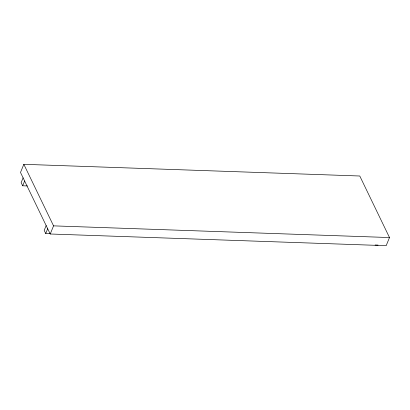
<?xml version="1.0" encoding="UTF-8"?>
<svg xmlns="http://www.w3.org/2000/svg" width="410" height="410" viewBox="0 0 410 410"><rect width="100%" height="100%" fill="white"/><g stroke="black" fill="none" stroke-linecap="round" stroke-linejoin="round"><path stroke-width="0.61" d="M23.836 164.318L20.5 172.451L50.225 233.997L386.164 245.682L389.5 237.549L359.775 176.003L23.836 164.318L53.561 225.864L50.225 233.997M23.109 177.853L21.141 182.645L22.658 185.786L27.429 185.95M22.658 185.786L24.626 180.994M46.161 225.582L44.193 230.374L45.71 233.515L50.481 233.679M45.71 233.515L47.678 228.718M53.561 225.864L389.5 237.549M375.088 244.97L378.071 245.077"/></g></svg>
